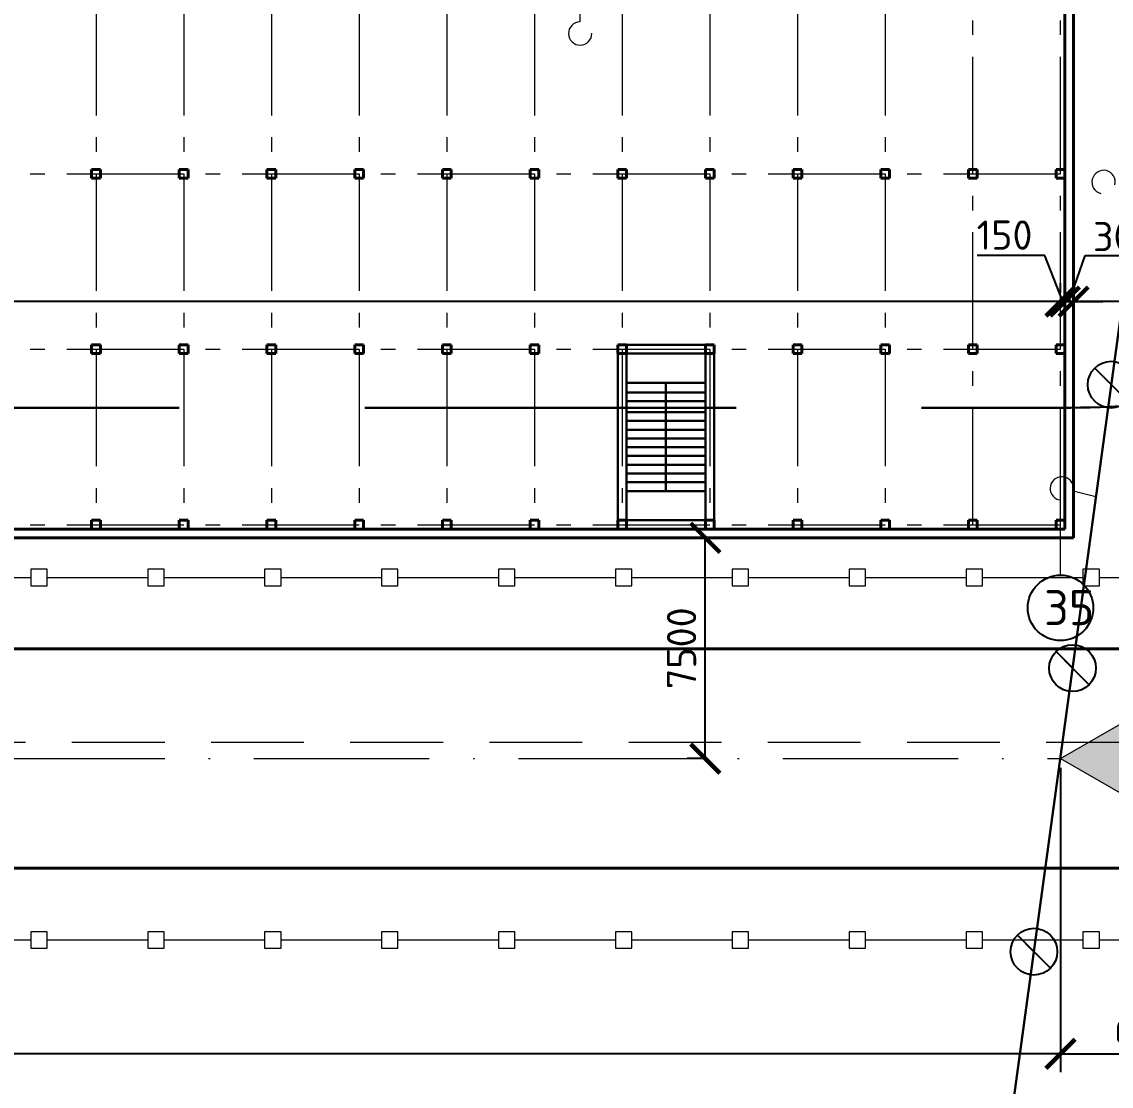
# Model space of a CAD drawing. Header units: millimetres. Extents: x -782 to 10910, y 3841 to 13237.
# Drawn here: x -460 to -385.5, y 4494.4 to 4567.2 of the extents above; entities that cross this region are included whole.
import ezdxf

# ---------------------------------------------------------------- set-up
doc = ezdxf.new("R2010")
doc.units = ezdxf.units.MM
for name, pattern in [('ACAD_ISO10W100', [18, 12, -3, 0, -3]), ('GOST2.303 6', [12, 8, -1.5, 1, -1.5]), ('штриховая2', [9.525, 6.35, -3.175])]:
    doc.linetypes.add(name, pattern=pattern)
doc.layers.add('1', color=7, linetype='Continuous')
doc.layers.add('Оbводка', color=1, linetype='Continuous', lineweight=90)
doc.styles.add('2.5', font='isocpeur.ttf', dxfattribs={"height": 2})
doc.styles.add('Isocpeur', font='isocpeur.ttf')
doc.dimstyles.new('М500 стройгенп', dxfattribs={"dimtxt": 2, "dimasz": 2, "dimexe": 1.25, "dimexo": 0.625, "dimtad": 1, "dimlfac": 500, "dimtxsty": '2.5', "dimblk": 'ARCHTICK', "dimcen": 2.5, "dimadec": 0, "dimazin": 0, "dimtfac": 1, "dimtmove": 0, "dimatfit": 3, "dimfxl": 1, "dimarcsym": 0})

# ---------------------------------------------------------------- blocks, each defined once
blk = doc.blocks.new('_ArchTick')
at = {"color": 0, "linetype": 'ByBlock', "const_width": 0.15}
blk.add_lwpolyline([(-0.5, -0.5), (0.5, 0.5)], dxfattribs=at)
blk = doc.blocks.new('*D84')
at = {"color": 0, "lineweight": -2, "transparency": 16777216}
for p, q in [((-388.046, 4548.694), (-388.046, 4549.319)), ((-374.046, 4548.694), (-374.046, 4549.319)), ((-374.046, 4548.069), (-388.046, 4548.069))]:
    blk.add_line(p, q, dxfattribs=at)
at = {"layer": 'Defpoints', "color": 0, "lineweight": 20, "transparency": 16777216}
for p in [(-388.046, 4548.069), (-388.046, 4548.069), (-374.046, 4548.069)]:
    blk.add_point(p, dxfattribs=at)
at = {"color": 0, "lineweight": -2, "transparency": 16777216, "xscale": 2, "yscale": 2, "zscale": 2, "rotation": 180}
blk.add_blockref('_ArchTick', (-388.046, 4548.069), dxfattribs=at)
at = {"color": 0, "lineweight": -2, "transparency": 16777216, "xscale": 2, "yscale": 2, "zscale": 2}
blk.add_blockref('_ArchTick', (-374.046, 4548.069), dxfattribs=at)
at = {"color": 0, "lineweight": 20, "transparency": 16777216, "insert": (-381.046, 4549.694), "char_height": 2, "attachment_point": 5, "style": '2.5'}
blk.add_mtext('7000', dxfattribs=at)
blk = doc.blocks.new('*D85')
at = {"color": 0, "lineweight": -2, "transparency": 16777216}
for p, q in [((-588.946, 4548.694), (-588.946, 4549.319)), ((-388.946, 4548.694), (-388.946, 4549.319)), ((-388.946, 4548.069), (-588.946, 4548.069))]:
    blk.add_line(p, q, dxfattribs=at)
at = {"layer": 'Defpoints', "color": 0, "lineweight": 20, "transparency": 16777216}
for p in [(-588.946, 4548.069), (-588.946, 4548.069), (-388.946, 4548.069)]:
    blk.add_point(p, dxfattribs=at)
at = {"color": 0, "lineweight": -2, "transparency": 16777216, "xscale": 2, "yscale": 2, "zscale": 2, "rotation": 180}
blk.add_blockref('_ArchTick', (-588.946, 4548.069), dxfattribs=at)
at = {"color": 0, "lineweight": -2, "transparency": 16777216, "xscale": 2, "yscale": 2, "zscale": 2}
blk.add_blockref('_ArchTick', (-388.946, 4548.069), dxfattribs=at)
at = {"color": 0, "lineweight": 20, "transparency": 16777216, "insert": (-488.946, 4549.694), "char_height": 2, "attachment_point": 5, "style": '2.5'}
blk.add_mtext('100000', dxfattribs=at)
blk = doc.blocks.new('*D109')
at = {"color": 0, "lineweight": -2, "transparency": 16777216}
for p, q in [((-388.946, 4516.182), (-388.946, 4495.357)), ((-375.946, 4508.682), (-375.946, 4495.357)), ((-388.946, 4496.607), (-375.946, 4496.607))]:
    blk.add_line(p, q, dxfattribs=at)
at = {"layer": 'Defpoints', "color": 0, "lineweight": 25, "transparency": 16777216}
for p in [(-388.946, 4516.807), (-375.946, 4509.307), (-375.946, 4496.607)]:
    blk.add_point(p, dxfattribs=at)
at = {"color": 0, "lineweight": -2, "transparency": 16777216, "xscale": 2, "yscale": 2, "zscale": 2, "rotation": 180}
blk.add_blockref('_ArchTick', (-388.946, 4496.607), dxfattribs=at)
at = {"color": 0, "lineweight": -2, "transparency": 16777216, "xscale": 2, "yscale": 2, "zscale": 2}
blk.add_blockref('_ArchTick', (-375.946, 4496.607), dxfattribs=at)
at = {"color": 0, "lineweight": 20, "transparency": 16777216, "insert": (-382.446, 4498.232), "char_height": 2, "attachment_point": 5, "style": '2.5'}
blk.add_mtext('6050', dxfattribs=at)
blk = doc.blocks.new('*D112')
at = {"color": 0, "lineweight": -2, "transparency": 16777216}
for p, q in [((-413.338, 4531.907), (-414.502, 4531.907)), ((-413.252, 4516.807), (-413.252, 4531.907)), ((-413.338, 4516.807), (-414.502, 4516.807))]:
    blk.add_line(p, q, dxfattribs=at)
at = {"layer": 'Defpoints', "color": 0, "lineweight": 20, "transparency": 16777216}
for p in [(-413.252, 4531.907), (-412.713, 4531.907), (-412.713, 4516.807)]:
    blk.add_point(p, dxfattribs=at)
at = {"color": 0, "lineweight": -2, "transparency": 16777216, "xscale": 2, "yscale": 2, "zscale": 2}
for p, rotation in [((-413.252, 4531.907), 90), ((-413.252, 4516.807), 270)]:
    blk.add_blockref('_ArchTick', p, dxfattribs=dict(at, rotation=rotation))
at = {"color": 0, "lineweight": 20, "transparency": 16777216, "insert": (-414.877, 4524.357), "char_height": 2, "attachment_point": 5, "rotation": 90, "style": '2.5'}
blk.add_mtext('7500', dxfattribs=at)
blk = doc.blocks.new('*D211')
at = {"color": 0, "lineweight": -2, "transparency": 16777216}
for p, q in [((-588.946, 4516.182), (-588.946, 4495.357)), ((-388.946, 4516.182), (-388.946, 4495.357)), ((-388.946, 4496.607), (-588.946, 4496.607))]:
    blk.add_line(p, q, dxfattribs=at)
at = {"layer": 'Defpoints', "color": 0, "lineweight": 25, "transparency": 16777216}
for p in [(-588.946, 4516.807), (-388.946, 4516.807), (-588.946, 4496.607)]:
    blk.add_point(p, dxfattribs=at)
at = {"color": 0, "lineweight": -2, "transparency": 16777216, "xscale": 2, "yscale": 2, "zscale": 2, "rotation": 180}
blk.add_blockref('_ArchTick', (-588.946, 4496.607), dxfattribs=at)
at = {"color": 0, "lineweight": -2, "transparency": 16777216, "xscale": 2, "yscale": 2, "zscale": 2}
blk.add_blockref('_ArchTick', (-388.946, 4496.607), dxfattribs=at)
at = {"color": 0, "lineweight": 25, "transparency": 16777216, "insert": (-488.946, 4498.232), "char_height": 2, "attachment_point": 5, "style": '2.5'}
blk.add_mtext('100900', dxfattribs=at)
blk = doc.blocks.new('*D212')
at = {"color": 0, "lineweight": -2, "transparency": 16777216}
for p, q in [((-388.946, 4548.683), (-388.946, 4549.319)), ((-388.646, 4548.683), (-388.646, 4549.319)), ((-388.946, 4548.069), (-390.946, 4548.069)), ((-388.646, 4548.069), (-388.946, 4548.069)), ((-388.646, 4548.069), (-386.646, 4548.069))]:
    blk.add_line(p, q, dxfattribs=at)
at = {"layer": 'Defpoints', "color": 0, "lineweight": 25, "transparency": 16777216}
for p in [(-388.946, 4548.069), (-388.946, 4548.058), (-388.646, 4548.058)]:
    blk.add_point(p, dxfattribs=at)
at = {"color": 0, "lineweight": -2, "transparency": 16777216, "xscale": 2, "yscale": 2, "zscale": 2}
blk.add_blockref('_ArchTick', (-388.946, 4548.069), dxfattribs=at)
at = {"color": 0, "lineweight": -2, "transparency": 16777216, "xscale": 2, "yscale": 2, "zscale": 2, "rotation": 180}
blk.add_blockref('_ArchTick', (-388.646, 4548.069), dxfattribs=at)
at = {"color": 0, "lineweight": 25, "transparency": 16777216, "insert": (-392.777, 4552.617), "char_height": 2, "attachment_point": 5, "style": '2.5'}
blk.add_mtext('150', dxfattribs=at)
blk = doc.blocks.new('*D213')
at = {"color": 0, "lineweight": -2, "transparency": 16777216}
for p, q in [((-388.646, 4548.683), (-388.646, 4549.319)), ((-388.051, 4548.689), (-388.051, 4549.319)), ((-388.646, 4548.069), (-390.646, 4548.069)), ((-388.051, 4548.069), (-388.646, 4548.069)), ((-388.051, 4548.069), (-386.051, 4548.069))]:
    blk.add_line(p, q, dxfattribs=at)
at = {"layer": 'Defpoints', "color": 0, "lineweight": 25, "transparency": 16777216}
for p in [(-388.646, 4548.069), (-388.646, 4548.058), (-388.051, 4548.064)]:
    blk.add_point(p, dxfattribs=at)
at = {"color": 0, "lineweight": -2, "transparency": 16777216, "xscale": 2, "yscale": 2, "zscale": 2}
blk.add_blockref('_ArchTick', (-388.646, 4548.069), dxfattribs=at)
at = {"color": 0, "lineweight": -2, "transparency": 16777216, "xscale": 2, "yscale": 2, "zscale": 2, "rotation": 180}
blk.add_blockref('_ArchTick', (-388.051, 4548.069), dxfattribs=at)
at = {"color": 0, "lineweight": 25, "transparency": 16777216, "insert": (-384.651, 4552.513), "char_height": 2, "attachment_point": 5, "style": '2.5'}
blk.add_mtext('300', dxfattribs=at)
blk = doc.blocks.new('*D220')
at = {"color": 0, "lineweight": -2, "transparency": 16777216}
for p, q in [((-605.946, 4508.682), (-605.946, 4491.573)), ((-371.946, 4508.682), (-371.946, 4491.573)), ((-371.946, 4492.823), (-605.946, 4492.823))]:
    blk.add_line(p, q, dxfattribs=at)
at = {"layer": 'Defpoints', "color": 0, "lineweight": 25, "transparency": 16777216}
for p in [(-605.946, 4509.307), (-371.946, 4509.307), (-605.946, 4492.823)]:
    blk.add_point(p, dxfattribs=at)
at = {"color": 0, "lineweight": -2, "transparency": 16777216, "xscale": 2, "yscale": 2, "zscale": 2, "rotation": 180}
blk.add_blockref('_ArchTick', (-605.946, 4492.823), dxfattribs=at)
at = {"color": 0, "lineweight": -2, "transparency": 16777216, "xscale": 2, "yscale": 2, "zscale": 2}
blk.add_blockref('_ArchTick', (-371.946, 4492.823), dxfattribs=at)
at = {"color": 0, "lineweight": 25, "transparency": 16777216, "insert": (-488.946, 4494.448), "char_height": 2, "attachment_point": 5, "style": '2.5'}
blk.add_mtext('117000', dxfattribs=at)

msp = doc.modelspace()

# ---------------------------------------------------------------- hatches: boundary and pattern name
at = {"lineweight": 25}
h = msp.add_hatch(dxfattribs=at)
h.set_pattern_fill('ANSI31', color=256)
h.paths.add_polyline_path([(-368.191661, 4463.807408), (-373.728346, 4463.807408), (-373.728346, 4456.807408), (-369.148621, 4456.807408)])
h.paths.add_polyline_path([(-395.838756, 4466.392732), (-395.525305, 4468.691212, -0.033531004), (-397.946103, 4470.807408), (-579.946103, 4470.807408, -0.033546474), (-582.368081, 4468.690313), (-582.053972, 4466.392661, -0.454591532), (-580.237257, 4464.807408), (-397.654949, 4464.807408, -0.454492205)])
h.paths.add_polyline_path([(-369.748667, 4685.053568), (-370.828143, 4685.160867, -0.097320235), (-378.998894, 4680.813979), (-608.743581, 4680.807442), (-609.838767, 4672.796344, -0.071737884), (-603.062159, 4673.807128), (-596.916666, 4673.836845, -0.164269753), (-582.368081, 4668.924503), (-582.053972, 4671.222156, -0.374956444), (-583.437252, 4672.807408, -1), (-580.237257, 4672.807408), (-397.654949, 4672.807408, -1), (-394.454955, 4672.807408, -0.381458001), (-395.874355, 4671.217636), (-395.556386, 4668.870434, -0.164703998), (-380.97554, 4673.807408), (-368.225183, 4673.807408)])
h.paths.add_polyline_path([(-603.696659, 4674.934966, -1), (-603.37666, 4674.934966, -1)], flags=16)
h.paths.add_polyline_path([(-395.874355, 4671.217636, -0.447745786), (-397.654949, 4672.807408), (-580.237257, 4672.807408, -0.454591532), (-582.053972, 4671.222156), (-582.368081, 4668.924503, -0.033546474), (-579.946103, 4666.807408), (-397.916183, 4666.807838, -0.032682346), (-395.556386, 4668.870434)])
h.paths.add_polyline_path([(-468.071309, 4672.209808), (-468.071309, 4678.809808), (-472.871309, 4678.809808), (-472.871309, 4672.209808)], flags=24)
h.paths.add_polyline_path([(-468.071309, 4664.861306), (-468.071309, 4671.461306), (-472.871309, 4671.461306), (-472.871309, 4664.861306)], flags=9)
h.paths.add_polyline_path([(-568.008949, 4665.132408), (-561.808949, 4665.132408), (-561.808949, 4669.932408), (-568.008949, 4669.932408)], flags=9)
at = {"lineweight": 20}
h = msp.add_hatch(dxfattribs=at)
h.set_pattern_fill('AR-CONC', color=256, scale=0.025)
h.paths.add_polyline_path([(-316.353466, 4463.807408), (-368.191661, 4463.807408), (-369.148621, 4456.807408), (-316.353466, 4456.807408)])
edge = h.paths.add_edge_path()
edge.add_line((-368.191661, 4463.807408), (-387.037143, 4463.807408))
edge.add_arc((-387.037143, 4475.807794), 12.000386, 223.86662461, 270, ccw=False)
edge.add_line((-395.688881, 4467.491743), (-395.838756, 4466.392732))
edge.add_arc((-396.054952, 4464.807408), 1.599997, 0, 82.23429528, ccw=False)
edge.add_arc((-396.054952, 4464.807408), 1.599997, -180, 0, ccw=False)
edge.add_line((-397.654949, 4464.807408), (-580.237257, 4464.807408))
edge.add_arc((-581.837255, 4464.807408), 1.599997, -180, 0, ccw=False)
edge.add_arc((-581.837255, 4464.807408), 1.599997, 97.78457087, 180, ccw=False)
edge.add_line((-582.053972, 4466.392661), (-582.204114, 4467.490923))
edge.add_arc((-590.855063, 4475.807794), 12.000386, 270, 316.12794469, ccw=False)
edge.add_line((-590.855063, 4463.807408), (-609.700546, 4463.807408))
edge.add_line((-609.700546, 4463.807408), (-608.743586, 4456.807408))
edge.add_line((-608.743586, 4456.807408), (-369.148621, 4456.807408))
edge.add_line((-369.148621, 4456.807408), (-368.191661, 4463.807408))
edge = h.paths.add_edge_path()
edge.add_arc((-387.037143, 4475.807794), 12.000386, 204.62550124, 223.86662461, ccw=False)
edge.add_line((-397.946103, 4470.807408), (-490.693853, 4470.807408))
edge.add_arc((-491.827745, 4471.200197), 1.199998, 199.10645728, 340.89354272, ccw=False)
edge.add_line((-492.961638, 4470.807408), (-579.946103, 4470.807408))
edge.add_arc((-590.855063, 4475.807794), 12.000386, 316.12794469, 335.37449876, ccw=False)
edge.add_line((-582.204114, 4467.490923), (-582.053972, 4466.392661))
edge.add_arc((-581.837255, 4464.807408), 1.599997, 0, 97.78457087, ccw=False)
edge.add_line((-580.237257, 4464.807408), (-397.654949, 4464.807408))
edge.add_arc((-396.054952, 4464.807408), 1.599997, 82.23429528, 180, ccw=False)
edge.add_line((-395.838756, 4466.392732), (-395.688881, 4467.491743))
edge = h.paths.add_edge_path()
edge.add_line((-369.173453, 4680.807408), (-608.743586, 4680.807408))
edge.add_line((-608.743586, 4680.807408), (-609.700546, 4673.807408))
edge.add_line((-609.700546, 4673.807408), (-590.855063, 4673.807408))
edge.add_arc((-590.855063, 4661.807022), 12.000386, 43.87205531, 90, ccw=False)
edge.add_line((-582.204114, 4670.123893), (-582.053972, 4671.222156))
edge.add_arc((-581.837255, 4672.807408), 1.599997, 180, 262.21542913, ccw=False)
edge.add_arc((-581.837255, 4672.807408), 1.599997, 0, 180, ccw=False)
edge.add_line((-580.237257, 4672.807408), (-397.654949, 4672.807408))
edge.add_arc((-396.054952, 4672.807408), 1.599997, 0, 180, ccw=False)
edge.add_arc((-396.054952, 4672.807408), 1.599997, -83.51900907, 0, ccw=False)
edge.add_line((-395.874355, 4671.217636), (-395.556386, 4668.870434))
edge.add_arc((-336.114625, 4576.116626), 110.1662, 117.53133097, 122.65399107, ccw=False)
edge.add_line((-387.037143, 4673.807408), (-368.225183, 4673.807408))
edge.add_line((-368.225183, 4673.807408), (-369.173453, 4680.807408))
edge = h.paths.add_edge_path()
edge.add_line((-608.743586, 4680.807408), (-617.994481, 4680.807408))
edge.add_line((-617.994481, 4680.807408), (-617.990367, 4673.414839))
edge.add_arc((-614.946103, 4661.807408), 12, 90, 104.69589657, ccw=False)
edge.add_line((-614.946103, 4673.807408), (-609.700546, 4673.807408))
edge.add_line((-609.700546, 4673.807408), (-608.743586, 4680.807408))
edge = h.paths.add_edge_path()
edge.add_line((-395.556386, 4668.870434), (-395.874355, 4671.217636))
edge.add_arc((-396.054952, 4672.807408), 1.599997, 180, 276.48099093, ccw=False)
edge.add_line((-397.654949, 4672.807408), (-580.237257, 4672.807408))
edge.add_arc((-581.837255, 4672.807408), 1.599997, -97.78457087, 0, ccw=False)
edge.add_line((-582.053972, 4671.222156), (-582.204114, 4670.123893))
edge.add_arc((-590.855063, 4661.807022), 12.000386, 24.62550124, 43.87205531, ccw=False)
edge.add_line((-579.946103, 4666.807408), (-495.336234, 4666.807408))
edge.add_arc((-494.750257, 4665.760209), 1.199998, 60.7700888, 119.2299112, ccw=False)
edge.add_line((-494.164279, 4666.807408), (-397.946103, 4666.807408))
edge.add_arc((-395.805836, 4666.743802), 2.141212, 83.30987815, 178.29773268, ccw=False)
h.paths.add_polyline_path([(-493.997563, 4666.092173), (-490.757568, 4666.092173), (-490.757568, 4666.807408), (-493.997563, 4666.807408)])
h.paths.add_polyline_path([(-368.225183, 4673.807408), (-316.353466, 4673.807408), (-316.353466, 4680.807408), (-369.173453, 4680.807408)])
edge = h.paths.add_edge_path()
edge.add_arc((-609.946103, 4656.807408), 24, 109.59180627, 180)
edge.add_line((-633.946103, 4656.807408), (-633.946103, 4480.807408))
edge.add_arc((-609.946103, 4480.807408), 24, 180, 270)
edge.add_line((-609.946103, 4456.807408), (-608.743586, 4456.807408))
edge.add_line((-608.743586, 4456.807408), (-609.700546, 4463.807408))
edge.add_line((-609.700546, 4463.807408), (-614.946103, 4463.807408))
edge.add_arc((-637.916666, 4452.836845), 25.455844, 25.52877937, 64.47122063)
edge.add_line((-626.946103, 4475.807408), (-626.946103, 4661.807408))
edge.add_arc((-614.946103, 4661.807408), 12, 104.69589657, 180, ccw=False)
edge.add_line((-617.990367, 4673.414839), (-617.993708, 4679.417938))
at = {"lineweight": 25}
h = msp.add_hatch(dxfattribs=at)
h.set_pattern_fill('AR-CONC', color=256, scale=0.025)
h.paths.add_polyline_path([(-583.437252, 4464.807408, -0.374956444), (-582.053972, 4466.392661), (-582.204114, 4467.490923, -0.204033738), (-590.855063, 4463.807408), (-602.946103, 4463.807408, -0.072953131), (-609.838767, 4464.818472), (-608.743586, 4456.807408), (-375.228346, 4456.807408), (-375.228346, 4463.807408), (-387.037143, 4463.807408, -0.077886135), (-390.708441, 4464.382785), (-394.459977, 4464.680734, -0.96113778), (-397.654949, 4464.807408), (-580.237257, 4464.807408, -1)])
h.paths.add_polyline_path([(-633.514713, 4548.873557), (-626.914713, 4548.873557), (-626.914713, 4553.673557), (-633.514713, 4553.673557)], flags=24)
h.paths.add_polyline_path([(-632.021103, 4479.706118), (-625.421103, 4479.706118), (-625.421103, 4484.506118), (-632.021103, 4484.506118)], flags=24)
h.paths.add_polyline_path([(-634.133065, 4600.843937), (-630.443071, 4600.843937), (-630.443071, 4605.16393), (-634.133065, 4605.16393)], flags=9)
h.paths.add_polyline_path([(-468.071309, 4457.905008), (-468.071309, 4464.505008), (-472.871309, 4464.505008), (-472.871309, 4457.905008)], flags=24)
edge = h.paths.add_edge_path()
edge.add_arc((-609.946103, 4656.807408), 24, 109.59160183, 180)
edge.add_line((-633.946103, 4656.807408), (-633.946103, 4480.807408))
edge.add_arc((-609.946103, 4480.807408), 24, 180, 270)
edge.add_line((-609.946103, 4456.807408), (-608.743586, 4456.807408))
edge.add_line((-608.743586, 4456.807408), (-609.700546, 4463.807408))
edge.add_line((-609.700546, 4463.807408), (-609.838767, 4464.818472))
edge.add_arc((-602.946103, 4487.807408), 24, 180, 253.30994122, ccw=False)
edge.add_line((-626.946103, 4487.807408), (-626.946103, 4661.807408))
edge.add_arc((-614.946103, 4661.807408), 12, 104.69537151, 180, ccw=False)
edge.add_line((-617.990261, 4673.414867), (-617.993627, 4679.417967))
at = {"lineweight": 20}
h = msp.add_hatch(dxfattribs=at)
h.set_pattern_fill('ANSI31', color=256, angle=90)
h.set_pattern_definition([(135, (-2824.641, 1373.7972), (-2.245064, -2.245064), [])])
h.paths.add_polyline_path([(-579.946103, 4470.807408, -0.084176912), (-582.204114, 4467.490923), (-582.053972, 4466.392661, -0.454591532), (-580.237257, 4464.807408), (-397.654949, 4464.807408, -0.454492205), (-395.838756, 4466.392732), (-395.688881, 4467.491743, -0.084153049), (-397.946103, 4470.807408), (-490.693853, 4470.807408, -0.71189231), (-492.961638, 4470.807408)])
h.paths.add_polyline_path([(-580.237257, 4672.807408, -0.454591532), (-582.053972, 4671.222156), (-582.204114, 4670.123893, -0.084176912), (-579.946103, 4666.807408), (-495.336234, 4666.807408, -0.260759243), (-494.164279, 4666.807408), (-397.946103, 4666.807408, -0.083164554), (-395.721467, 4670.089038), (-395.874355, 4671.217636, -0.447745786), (-397.654949, 4672.807408)])
h.paths.add_polyline_path([(-493.99518, 4666.152561), (-488.59518, 4666.152561), (-488.59518, 4670.952561), (-493.99518, 4670.952561)], flags=9)
h.paths.add_polyline_path([(-360.290529, 4665.506476), (-355.290529, 4665.506476), (-355.290529, 4670.306476), (-360.290529, 4670.306476)], flags=9)
h = msp.add_hatch(color=256, dxfattribs=at)
h.dxf.hatch_style = 1
h.paths.add_polyline_path([(-375.946102, 4517.907408), (-387.039436, 4517.907408), (-388.946103, 4516.807408), (-375.946102, 4509.307408)])
h.paths.add_polyline_path([(-375.946102, 4524.307408), (-387.039436, 4517.907408), (-375.946102, 4517.907408)])
h.paths.add_polyline_path([(-590.868024, 4516.560537), (-591.163415, 4516.71995), (-590.600979, 4517.762144), (-590.85277, 4517.907408), (-601.946105, 4517.907408), (-601.946105, 4509.307408), (-591.543478, 4515.308923)])
h.paths.add_polyline_path([(-601.946105, 4524.307408), (-601.946105, 4517.907408), (-590.85277, 4517.907408)])
h.paths.add_polyline_path([(-590.85277, 4619.707408), (-601.946105, 4619.707408), (-601.946105, 4613.307408)])
h.paths.add_polyline_path([(-601.946105, 4628.307408), (-601.946105, 4619.707408), (-590.85277, 4619.707408), (-588.946103, 4620.807408)])
h.paths.add_polyline_path([(-375.946102, 4619.707408), (-387.039436, 4619.707408), (-375.946102, 4613.307408)])
h.paths.add_polyline_path([(-375.946102, 4628.307408), (-387.186612, 4621.822499), (-387.252892, 4621.543297), (-386.926307, 4621.465769), (-387.30707, 4619.861812), (-387.039436, 4619.707408), (-375.946102, 4619.707408)])

# ---------------------------------------------------------------- linework, layer by layer
at = {"lineweight": 40}
for p, q in [((-388.646103, 4532.507408), (-388.646103, 4605.107408)), ((-388.046103, 4531.907408), (-388.046103, 4605.107408)), ((-454.646103, 4557.107408), (-455.246103, 4557.107408)), ((-455.246103, 4557.107408), (-455.246103, 4556.507408)), ((-454.646103, 4556.507408), (-454.646103, 4557.107408)), ((-448.646103, 4557.107408), (-449.246103, 4557.107408)), ((-449.246103, 4557.107408), (-449.246103, 4556.507408)), ((-448.646103, 4556.507408), (-448.646103, 4557.107408)), ((-442.646103, 4557.107408), (-443.246103, 4557.107408)), ((-443.246103, 4557.107408), (-443.246103, 4556.507408)), ((-442.646103, 4556.507408), (-442.646103, 4557.107408)), ((-436.646103, 4557.107408), (-437.246103, 4557.107408)), ((-437.246103, 4557.107408), (-437.246103, 4556.507408)), ((-436.646103, 4556.507408), (-436.646103, 4557.107408)), ((-430.646103, 4557.107408), (-431.246103, 4557.107408)), ((-431.246103, 4557.107408), (-431.246103, 4556.507408)), ((-430.646103, 4556.507408), (-430.646103, 4557.107408)), ((-424.646103, 4557.107408), (-425.246103, 4557.107408)), ((-425.246103, 4557.107408), (-425.246103, 4556.507408)), ((-424.646103, 4556.507408), (-424.646103, 4557.107408)), ((-418.646103, 4557.107408), (-419.246103, 4557.107408)), ((-419.246103, 4557.107408), (-419.246103, 4556.507408)), ((-418.646103, 4556.507408), (-418.646103, 4557.107408)), ((-412.646103, 4557.107408), (-413.246103, 4557.107408)), ((-413.246103, 4557.107408), (-413.246103, 4556.507408)), ((-412.646103, 4556.507408), (-412.646103, 4557.107408)), ((-406.646103, 4557.107408), (-407.246103, 4557.107408)), ((-407.246103, 4557.107408), (-407.246103, 4556.507408)), ((-406.646103, 4556.507408), (-406.646103, 4557.107408)), ((-400.646103, 4557.107408), (-401.246103, 4557.107408)), ((-401.246103, 4557.107408), (-401.246103, 4556.507408)), ((-400.646103, 4556.507408), (-400.646103, 4557.107408)), ((-394.646103, 4557.107408), (-395.246103, 4557.107408)), ((-395.246103, 4557.107408), (-395.246103, 4556.507408)), ((-394.646103, 4556.507408), (-394.646103, 4557.107408)), ((-388.646103, 4557.107408), (-389.246103, 4557.107408)), ((-389.246103, 4557.107408), (-389.246103, 4556.507408)), ((-388.646103, 4556.507408), (-388.646103, 4557.107408)), ((-455.246103, 4556.507408), (-454.646103, 4556.507408)), ((-449.246103, 4556.507408), (-448.646103, 4556.507408)), ((-443.246103, 4556.507408), (-442.646103, 4556.507408)), ((-437.246103, 4556.507408), (-436.646103, 4556.507408)), ((-431.246103, 4556.507408), (-430.646103, 4556.507408)), ((-425.246103, 4556.507408), (-424.646103, 4556.507408)), ((-419.246103, 4556.507408), (-418.646103, 4556.507408)), ((-413.246103, 4556.507408), (-412.646103, 4556.507408)), ((-407.246103, 4556.507408), (-406.646103, 4556.507408)), ((-401.246103, 4556.507408), (-400.646103, 4556.507408)), ((-395.246103, 4556.507408), (-394.646103, 4556.507408)), ((-389.246103, 4556.507408), (-388.646103, 4556.507408)), ((-454.646103, 4545.107408), (-455.246103, 4545.107408)), ((-455.246103, 4545.107408), (-455.246103, 4544.507408)), ((-454.646103, 4544.507408), (-454.646103, 4545.107408)), ((-448.646103, 4545.107408), (-449.246103, 4545.107408)), ((-449.246103, 4545.107408), (-449.246103, 4544.507408)), ((-448.646103, 4544.507408), (-448.646103, 4545.107408)), ((-442.646103, 4545.107408), (-443.246103, 4545.107408)), ((-443.246103, 4545.107408), (-443.246103, 4544.507408)), ((-442.646103, 4544.507408), (-442.646103, 4545.107408)), ((-436.646103, 4545.107408), (-437.246103, 4545.107408)), ((-437.246103, 4545.107408), (-437.246103, 4544.507408)), ((-436.646103, 4544.507408), (-436.646103, 4545.107408)), ((-430.646103, 4545.107408), (-431.246103, 4545.107408)), ((-431.246103, 4545.107408), (-431.246103, 4544.507408)), ((-430.646103, 4544.507408), (-430.646103, 4545.107408)), ((-424.646103, 4545.107408), (-425.246103, 4545.107408)), ((-425.246103, 4545.107408), (-425.246103, 4544.507408)), ((-424.646103, 4544.507408), (-424.646103, 4545.107408)), ((-418.646103, 4545.107408), (-419.246103, 4545.107408)), ((-419.246103, 4545.107408), (-419.246103, 4544.507408)), ((-418.646103, 4544.507408), (-418.646103, 4545.107408)), ((-412.646103, 4545.107408), (-413.246103, 4545.107408)), ((-413.246103, 4545.107408), (-413.246103, 4544.507408)), ((-412.646103, 4544.507408), (-412.646103, 4545.107408)), ((-406.646103, 4545.107408), (-407.246103, 4545.107408)), ((-407.246103, 4545.107408), (-407.246103, 4544.507408)), ((-406.646103, 4544.507408), (-406.646103, 4545.107408)), ((-400.646103, 4545.107408), (-401.246103, 4545.107408)), ((-401.246103, 4545.107408), (-401.246103, 4544.507408)), ((-400.646103, 4544.507408), (-400.646103, 4545.107408)), ((-394.646103, 4545.107408), (-395.246103, 4545.107408)), ((-395.246103, 4545.107408), (-395.246103, 4544.507408)), ((-394.646103, 4544.507408), (-394.646103, 4545.107408)), ((-388.646103, 4545.107408), (-389.246103, 4545.107408)), ((-389.246103, 4545.107408), (-389.246103, 4544.507408)), ((-388.646103, 4544.507408), (-388.646103, 4545.107408)), ((-455.246103, 4544.507408), (-454.646103, 4544.507408)), ((-449.246103, 4544.507408), (-448.646103, 4544.507408)), ((-443.246103, 4544.507408), (-442.646103, 4544.507408)), ((-437.246103, 4544.507408), (-436.646103, 4544.507408)), ((-431.246103, 4544.507408), (-430.646103, 4544.507408)), ((-425.246103, 4544.507408), (-424.646103, 4544.507408)), ((-419.246103, 4544.507408), (-418.646103, 4544.507408)), ((-413.246103, 4544.507408), (-412.646103, 4544.507408)), ((-407.246103, 4544.507408), (-406.646103, 4544.507408)), ((-401.246103, 4544.507408), (-400.646103, 4544.507408)), ((-395.246103, 4544.507408), (-394.646103, 4544.507408)), ((-389.246103, 4544.507408), (-388.646103, 4544.507408)), ((-454.646103, 4533.107408), (-455.246103, 4533.107408)), ((-455.246103, 4533.107408), (-455.246103, 4532.507408)), ((-454.646103, 4532.507408), (-454.646103, 4533.107408)), ((-448.646103, 4533.107408), (-449.246103, 4533.107408)), ((-449.246103, 4533.107408), (-449.246103, 4532.507408)), ((-448.646103, 4532.507408), (-448.646103, 4533.107408)), ((-442.646103, 4533.107408), (-443.246103, 4533.107408)), ((-443.246103, 4533.107408), (-443.246103, 4532.507408)), ((-442.646103, 4532.507408), (-442.646103, 4533.107408)), ((-436.646103, 4533.107408), (-437.246103, 4533.107408)), ((-437.246103, 4533.107408), (-437.246103, 4532.507408)), ((-436.646103, 4532.507408), (-436.646103, 4533.107408)), ((-430.646103, 4533.107408), (-431.246103, 4533.107408)), ((-431.246103, 4533.107408), (-431.246103, 4532.507408)), ((-430.646103, 4532.507408), (-430.646103, 4533.107408)), ((-424.646103, 4533.107408), (-425.246103, 4533.107408)), ((-425.246103, 4533.107408), (-425.246103, 4532.507408)), ((-424.646103, 4532.507408), (-424.646103, 4533.107408)), ((-418.646103, 4533.107408), (-419.246103, 4533.107408)), ((-419.246103, 4533.107408), (-419.246103, 4532.507408)), ((-418.646103, 4532.507408), (-418.646103, 4533.107408)), ((-412.646103, 4533.107408), (-413.246103, 4533.107408)), ((-413.246103, 4533.107408), (-413.246103, 4532.507408)), ((-412.646103, 4532.507408), (-412.646103, 4533.107408)), ((-406.646103, 4533.107408), (-407.246103, 4533.107408)), ((-407.246103, 4533.107408), (-407.246103, 4532.507408)), ((-406.646103, 4532.507408), (-406.646103, 4533.107408)), ((-400.646103, 4533.107408), (-401.246103, 4533.107408)), ((-401.246103, 4533.107408), (-401.246103, 4532.507408)), ((-400.646103, 4532.507408), (-400.646103, 4533.107408)), ((-394.646103, 4533.107408), (-395.246103, 4533.107408)), ((-395.246103, 4533.107408), (-395.246103, 4532.507408)), ((-394.646103, 4532.507408), (-394.646103, 4533.107408)), ((-388.646103, 4533.107408), (-389.246103, 4533.107408)), ((-389.246103, 4533.107408), (-389.246103, 4532.507408)), ((-388.646103, 4532.507408), (-388.646103, 4533.107408)), ((-589.246103, 4532.507408), (-388.646103, 4532.507408)), ((-455.246103, 4532.507408), (-454.646103, 4532.507408)), ((-449.246103, 4532.507408), (-448.646103, 4532.507408)), ((-443.246103, 4532.507408), (-442.646103, 4532.507408)), ((-437.246103, 4532.507408), (-436.646103, 4532.507408)), ((-431.246103, 4532.507408), (-430.646103, 4532.507408)), ((-425.246103, 4532.507408), (-424.646103, 4532.507408)), ((-419.246103, 4532.507408), (-418.646103, 4532.507408)), ((-413.246103, 4532.507408), (-412.646103, 4532.507408)), ((-407.246103, 4532.507408), (-406.646103, 4532.507408)), ((-401.246103, 4532.507408), (-400.646103, 4532.507408)), ((-395.246103, 4532.507408), (-394.646103, 4532.507408)), ((-389.246103, 4532.507408), (-388.646103, 4532.507408)), ((-589.846103, 4531.907408), (-388.646103, 4531.907408)), ((-388.646103, 4531.907408), (-388.046103, 4531.907408)), ((-388.946103, 4524.307408), (-588.946103, 4524.307408)), ((-388.946103, 4524.307408), (-371.946103, 4524.307408)), ((-588.946103, 4509.307408), (-388.946103, 4509.307408)), ((-388.946103, 4509.307408), (-371.946103, 4509.307408))]:
    msp.add_line(p, q, dxfattribs=at)
at = {"linetype": 'GOST2.303 6', "lineweight": 20}
for p, q in [((-454.946103, 4604.807408), (-454.946103, 4532.807408)), ((-448.946103, 4604.807408), (-448.946103, 4532.807408)), ((-442.946103, 4604.807408), (-442.946103, 4532.807408)), ((-436.946103, 4604.807408), (-436.946103, 4532.807408)), ((-430.946103, 4604.807408), (-430.946103, 4532.807408)), ((-424.946103, 4604.807408), (-424.946103, 4532.807408)), ((-418.946103, 4604.807408), (-418.946103, 4532.807408)), ((-412.946103, 4604.807408), (-412.946103, 4532.807408)), ((-406.946103, 4604.807408), (-406.946103, 4532.807408)), ((-400.946103, 4604.807408), (-400.946103, 4532.807408)), ((-394.946103, 4532.807408), (-394.946103, 4604.807408)), ((-388.946103, 4532.807408), (-388.946103, 4604.807408)), ((-588.946103, 4556.807408), (-388.946103, 4556.807408)), ((-588.946103, 4544.807408), (-388.946103, 4544.807408)), ((-388.946103, 4529.359219), (-388.946103, 4536.124369)), ((-588.946103, 4532.807408), (-388.946103, 4532.807408))]:
    msp.add_line(p, q, dxfattribs=at)
at = {"lineweight": 13}
for p, q in [((-421.853228, 4568.807408), (-421.827588, 4567.207616)), ((-386.520361, 4534.722828), (-388.07544, 4535.099289)), ((-458.286358, 4529.755351), (-459.406356, 4529.755351)), ((-459.406356, 4529.755351), (-459.406356, 4528.635353)), ((-458.286358, 4528.635353), (-458.286358, 4529.755351)), ((-450.286371, 4529.755351), (-451.406369, 4529.755351)), ((-451.406369, 4529.755351), (-451.406369, 4528.635353)), ((-450.286371, 4528.635353), (-450.286371, 4529.755351)), ((-442.286384, 4529.755351), (-443.406382, 4529.755351)), ((-443.406382, 4529.755351), (-443.406382, 4528.635353)), ((-442.286384, 4528.635353), (-442.286384, 4529.755351)), ((-434.286398, 4529.755351), (-435.406396, 4529.755351)), ((-435.406396, 4529.755351), (-435.406396, 4528.635353)), ((-434.286398, 4528.635353), (-434.286398, 4529.755351)), ((-426.286411, 4529.755351), (-427.406409, 4529.755351)), ((-427.406409, 4529.755351), (-427.406409, 4528.635353)), ((-426.286411, 4528.635353), (-426.286411, 4529.755351)), ((-418.286424, 4529.755351), (-419.406422, 4529.755351)), ((-419.406422, 4529.755351), (-419.406422, 4528.635353)), ((-418.286424, 4528.635353), (-418.286424, 4529.755351)), ((-410.286438, 4529.755351), (-411.406436, 4529.755351)), ((-411.406436, 4529.755351), (-411.406436, 4528.635353)), ((-410.286438, 4528.635353), (-410.286438, 4529.755351)), ((-402.286451, 4529.755351), (-403.406449, 4529.755351)), ((-403.406449, 4529.755351), (-403.406449, 4528.635353)), ((-402.286451, 4528.635353), (-402.286451, 4529.755351)), ((-394.286464, 4529.755351), (-395.406462, 4529.755351)), ((-395.406462, 4529.755351), (-395.406462, 4528.635353)), ((-394.286464, 4528.635353), (-394.286464, 4529.755351)), ((-386.286478, 4529.755351), (-387.406476, 4529.755351)), ((-387.406476, 4529.755351), (-387.406476, 4528.635353)), ((-386.286478, 4528.635353), (-386.286478, 4529.755351)), ((-459.406356, 4528.635353), (-458.286358, 4528.635353)), ((-451.406369, 4528.635353), (-450.286371, 4528.635353)), ((-443.406382, 4528.635353), (-442.286384, 4528.635353)), ((-435.406396, 4528.635353), (-434.286398, 4528.635353)), ((-427.406409, 4528.635353), (-426.286411, 4528.635353)), ((-419.406422, 4528.635353), (-418.286424, 4528.635353)), ((-411.406436, 4528.635353), (-410.286438, 4528.635353)), ((-403.406449, 4528.635353), (-402.286451, 4528.635353)), ((-395.406462, 4528.635353), (-394.286464, 4528.635353)), ((-387.406476, 4528.635353), (-386.286478, 4528.635353)), ((-458.286358, 4504.967407), (-459.406356, 4504.967407)), ((-459.406356, 4504.967407), (-459.406356, 4503.847409)), ((-458.286358, 4503.847409), (-458.286358, 4504.967407)), ((-450.286371, 4504.967407), (-451.406369, 4504.967407)), ((-451.406369, 4504.967407), (-451.406369, 4503.847409)), ((-450.286371, 4503.847409), (-450.286371, 4504.967407)), ((-442.286384, 4504.967407), (-443.406382, 4504.967407)), ((-443.406382, 4504.967407), (-443.406382, 4503.847409)), ((-442.286384, 4503.847409), (-442.286384, 4504.967407)), ((-434.286398, 4504.967407), (-435.406396, 4504.967407)), ((-435.406396, 4504.967407), (-435.406396, 4503.847409)), ((-434.286398, 4503.847409), (-434.286398, 4504.967407)), ((-426.286411, 4504.967407), (-427.406409, 4504.967407)), ((-427.406409, 4504.967407), (-427.406409, 4503.847409)), ((-426.286411, 4503.847409), (-426.286411, 4504.967407)), ((-418.286424, 4504.967407), (-419.406422, 4504.967407)), ((-419.406422, 4504.967407), (-419.406422, 4503.847409)), ((-418.286424, 4503.847409), (-418.286424, 4504.967407)), ((-410.286438, 4504.967407), (-411.406436, 4504.967407)), ((-411.406436, 4504.967407), (-411.406436, 4503.847409)), ((-410.286438, 4503.847409), (-410.286438, 4504.967407)), ((-402.286451, 4504.967407), (-403.406449, 4504.967407)), ((-403.406449, 4504.967407), (-403.406449, 4503.847409)), ((-402.286451, 4503.847409), (-402.286451, 4504.967407)), ((-394.286464, 4504.967407), (-395.406462, 4504.967407)), ((-395.406462, 4504.967407), (-395.406462, 4503.847409)), ((-394.286464, 4503.847409), (-394.286464, 4504.967407)), ((-386.286478, 4504.967407), (-387.406476, 4504.967407)), ((-387.406476, 4504.967407), (-387.406476, 4503.847409)), ((-386.286478, 4503.847409), (-386.286478, 4504.967407)), ((-459.406356, 4503.847409), (-458.286358, 4503.847409)), ((-451.406369, 4503.847409), (-450.286371, 4503.847409)), ((-443.406382, 4503.847409), (-442.286384, 4503.847409)), ((-435.406396, 4503.847409), (-434.286398, 4503.847409)), ((-427.406409, 4503.847409), (-426.286411, 4503.847409)), ((-419.406422, 4503.847409), (-418.286424, 4503.847409)), ((-411.406436, 4503.847409), (-410.286438, 4503.847409)), ((-403.406449, 4503.847409), (-402.286451, 4503.847409)), ((-395.406462, 4503.847409), (-394.286464, 4503.847409)), ((-387.406476, 4503.847409), (-386.286478, 4503.847409))]:
    msp.add_line(p, q, dxfattribs=at)
at = {"lineweight": 30}
for p, q in [((-396.054952, 4464.807408), (-381.936856, 4568.332843)), ((-418.646103, 4545.107408), (-413.246103, 4545.107408)), ((-419.246103, 4544.507408), (-419.246103, 4533.107408)), ((-418.646103, 4533.107408), (-418.646103, 4544.507408)), ((-418.646103, 4544.507408), (-418.646103, 4542.507408)), ((-418.646103, 4544.507408), (-413.246103, 4544.507408)), ((-413.246103, 4544.507408), (-413.246103, 4533.107408)), ((-412.646103, 4533.107408), (-412.646103, 4544.507408)), ((-418.646103, 4542.507408), (-413.246103, 4542.507408)), ((-415.946103, 4535.107408), (-415.946103, 4542.507408)), ((-418.646103, 4541.846091), (-413.246103, 4541.846091)), ((-418.646103, 4541.246091), (-413.246103, 4541.246091)), ((-418.646103, 4540.507408), (-413.246103, 4540.507408)), ((-418.646103, 4539.907408), (-413.246103, 4539.907408)), ((-418.646103, 4539.307408), (-413.246103, 4539.307408)), ((-418.646103, 4538.707408), (-413.246103, 4538.707408)), ((-418.646103, 4538.107408), (-413.246103, 4538.107408)), ((-418.646103, 4537.507408), (-413.246103, 4537.507408)), ((-418.646103, 4536.907408), (-413.246103, 4536.907408)), ((-418.646103, 4536.307408), (-413.246103, 4536.307408)), ((-418.646103, 4535.707408), (-413.246103, 4535.707408)), ((-418.646103, 4533.107408), (-418.646103, 4535.107408)), ((-418.646103, 4535.107408), (-413.246103, 4535.107408)), ((-413.246103, 4533.107408), (-418.646103, 4533.107408))]:
    msp.add_line(p, q, dxfattribs=at)
at = {"lineweight": 25}
for p, q in [((-390.014072, 4551.216261), (-394.658624, 4551.216261)), ((-388.796103, 4548.068777), (-390.014072, 4551.216261)), ((-388.348441, 4548.068777), (-387.264494, 4551.216261)), ((-387.264494, 4551.216261), (-381.647513, 4551.216261)), ((-385.475062, 4542.38782), (-386.606431, 4543.519189)), ((-386.606431, 4543.519189), (-384.343693, 4541.256451)), ((-418.646103, 4535.107408), (-418.646103, 4535.707408)), ((-388.120034, 4522.992717), (-389.251403, 4524.124086)), ((-389.251403, 4524.124086), (-386.988665, 4521.861348)), ((-390.765007, 4503.597614), (-391.896376, 4504.728983)), ((-391.896376, 4504.728983), (-389.633638, 4502.466245))]:
    msp.add_line(p, q, dxfattribs=at)
at = {"linetype": 'штриховая2', "lineweight": 30, "ltscale": 4}
msp.add_line((-588.946103, 4540.807408), (-388.946103, 4540.807408), dxfattribs=at)
at = {"lineweight": 20}
for p, q in [((-474.286331, 4529.195352), (-459.406356, 4529.195352)), ((-458.286358, 4529.195352), (-451.406369, 4529.195352)), ((-450.286371, 4529.195352), (-443.406382, 4529.195352)), ((-442.286384, 4529.195352), (-435.406396, 4529.195352)), ((-434.286398, 4529.195352), (-427.406409, 4529.195352)), ((-426.286411, 4529.195352), (-419.406422, 4529.195352)), ((-418.286424, 4529.195352), (-411.406436, 4529.195352)), ((-410.286438, 4529.195352), (-403.406449, 4529.195352)), ((-402.286451, 4529.195352), (-395.406462, 4529.195352)), ((-394.286464, 4529.195352), (-387.406476, 4529.195352)), ((-386.286478, 4529.195352), (-377.006169, 4529.195352)), ((-388.946103, 4516.807408), (-375.946102, 4524.307408)), ((-388.946103, 4516.807408), (-375.946102, 4509.307408)), ((-474.286331, 4504.407408), (-459.406356, 4504.407408)), ((-458.286358, 4504.407408), (-451.406369, 4504.407408)), ((-450.286371, 4504.407408), (-443.406382, 4504.407408)), ((-442.286384, 4504.407408), (-435.406396, 4504.407408)), ((-434.286398, 4504.407408), (-427.406409, 4504.407408)), ((-426.286411, 4504.407408), (-419.406422, 4504.407408)), ((-418.286424, 4504.407408), (-411.406436, 4504.407408)), ((-410.286438, 4504.407408), (-403.406449, 4504.407408)), ((-402.286451, 4504.407408), (-395.406462, 4504.407408)), ((-394.286464, 4504.407408), (-387.406476, 4504.407408)), ((-386.286478, 4504.407408), (-377.006169, 4504.407408))]:
    msp.add_line(p, q, dxfattribs=at)
at = {"linetype": 'штриховая2', "lineweight": 20}
msp.add_line((-374.046103, 4517.907408), (-603.846103, 4517.907408), dxfattribs=at)
at = {"linetype": 'ACAD_ISO10W100', "lineweight": 20}
msp.add_line((-588.946103, 4516.807408), (-388.946103, 4516.807408), dxfattribs=at)
at = {"lineweight": 25}
for centre in [(-385.475062, 4542.38782), (-388.120034, 4522.992717), (-390.765007, 4503.597614)]:
    msp.add_circle(centre, 1.599997, dxfattribs=at)
at = {"lineweight": 13}
for centre, start, end in [((-421.814768, 4566.40772), 90.9181889, 0.9181889), ((-385.994474, 4556.24842), 346.39136446, 256.39136446), ((-388.852979, 4535.28752), 346.39136446, 256.39136446)]:
    msp.add_arc(centre, 0.799999, start, end, dxfattribs=at)
at = {"linetype": 'штриховая2', "lineweight": 30, "ltscale": 4}
msp.add_arc((-388.946103, 4620.807408), 80, 270, 277.78457087, dxfattribs=at)
at = {"lineweight": 30}
msp.add_arc((-388.946103, 4620.807408), 80, 272.33874919, 277.78457087, dxfattribs=at)
at = {"layer": 'Оbводка', "color": 0, "lineweight": -2}
msp.add_circle((-388.946103, 4527.119222), 2.239996, dxfattribs=at)

# ---------------------------------------------------------------- texts
at = {"layer": '1', "insert": (-390.066906, 4528.333538), "char_height": 2.399996, "width": 335.51997649, "attachment_point": 1, "style": 'Isocpeur'}
msp.add_mtext('35', dxfattribs=at)

# ---------------------------------------------------------------- dimensions: what is measured, and where the dimension line sits
at = {"lineweight": 25}
dim = msp.add_linear_dim(base=(-388.946103, 4548.068777), p1=(-388.646103, 4548.05764), p2=(-388.946103, 4548.05764), dimstyle='М500 стройгенп', override={"dimtmove": 2}, dxfattribs=at)
dim.commit()
dim.dimension.update_dxf_attribs({"geometry": '*D212', "text_midpoint": (-392.776975, 4552.617194), "dimtype": 160})
dim = msp.add_linear_dim(base=(-388.646103, 4548.068777), p1=(-388.050779, 4548.0641), p2=(-388.646103, 4548.05764), text='300', dimstyle='М500 стройгенп', override={"dimtmove": 2}, dxfattribs=at)
dim.commit()
dim.dimension.update_dxf_attribs({"geometry": '*D213', "text_midpoint": (-384.651394, 4552.512524), "dimtype": 160})
at = {"lineweight": 20}
for base, p1, p2, picture, middle in [((-588.946103, 4548.068777), (-388.946103, 4548.068777), (-588.946103, 4548.068777), '*D85', (-488.946103, 4549.693777)), ((-388.046103, 4548.068777), (-374.046103, 4548.068777), (-388.046103, 4548.068777), '*D84', (-381.046103, 4549.693777))]:
    dim = msp.add_linear_dim(base=base, p1=p1, p2=p2, dimstyle='М500 стройгенп', override={"dimtxt": 2}, dxfattribs=at)
    dim.commit()
    dim.dimension.update_dxf_attribs({"geometry": picture, "text_midpoint": middle})
dim = msp.add_linear_dim(base=(-413.252078, 4531.907408), p1=(-412.713021, 4516.807408), p2=(-412.713021, 4531.907408), angle=90, text='7500', dimstyle='М500 стройгенп', dxfattribs=at)
dim.commit()
dim.dimension.update_dxf_attribs({"geometry": '*D112', "text_midpoint": (-414.877078, 4524.357408)})
at = {"lineweight": 25}
dim = msp.add_linear_dim(base=(-588.946103, 4496.607034), p1=(-388.946103, 4516.807408), p2=(-588.946103, 4516.807408), text='100900', dimstyle='М500 стройгенп', dxfattribs=at)
dim.commit()
dim.dimension.update_dxf_attribs({"geometry": '*D211', "text_midpoint": (-488.946103, 4498.232034)})
at = {"lineweight": 20}
dim = msp.add_linear_dim(base=(-375.946102, 4496.607034), p1=(-388.946103, 4516.807408), p2=(-375.946102, 4509.307408), text='6050', dimstyle='М500 стройгенп', dxfattribs=at)
dim.commit()
dim.dimension.update_dxf_attribs({"geometry": '*D109', "text_midpoint": (-382.446102, 4498.232034)})
at = {"lineweight": 25}
dim = msp.add_linear_dim(base=(-605.946103, 4492.822599), p1=(-371.946103, 4509.307408), p2=(-605.946103, 4509.307408), dimstyle='М500 стройгенп', dxfattribs=at)
dim.commit()
dim.dimension.update_dxf_attribs({"geometry": '*D220', "text_midpoint": (-488.946103, 4492.822599), "dimtype": 160})

doc.saveas('drawing.dxf')
